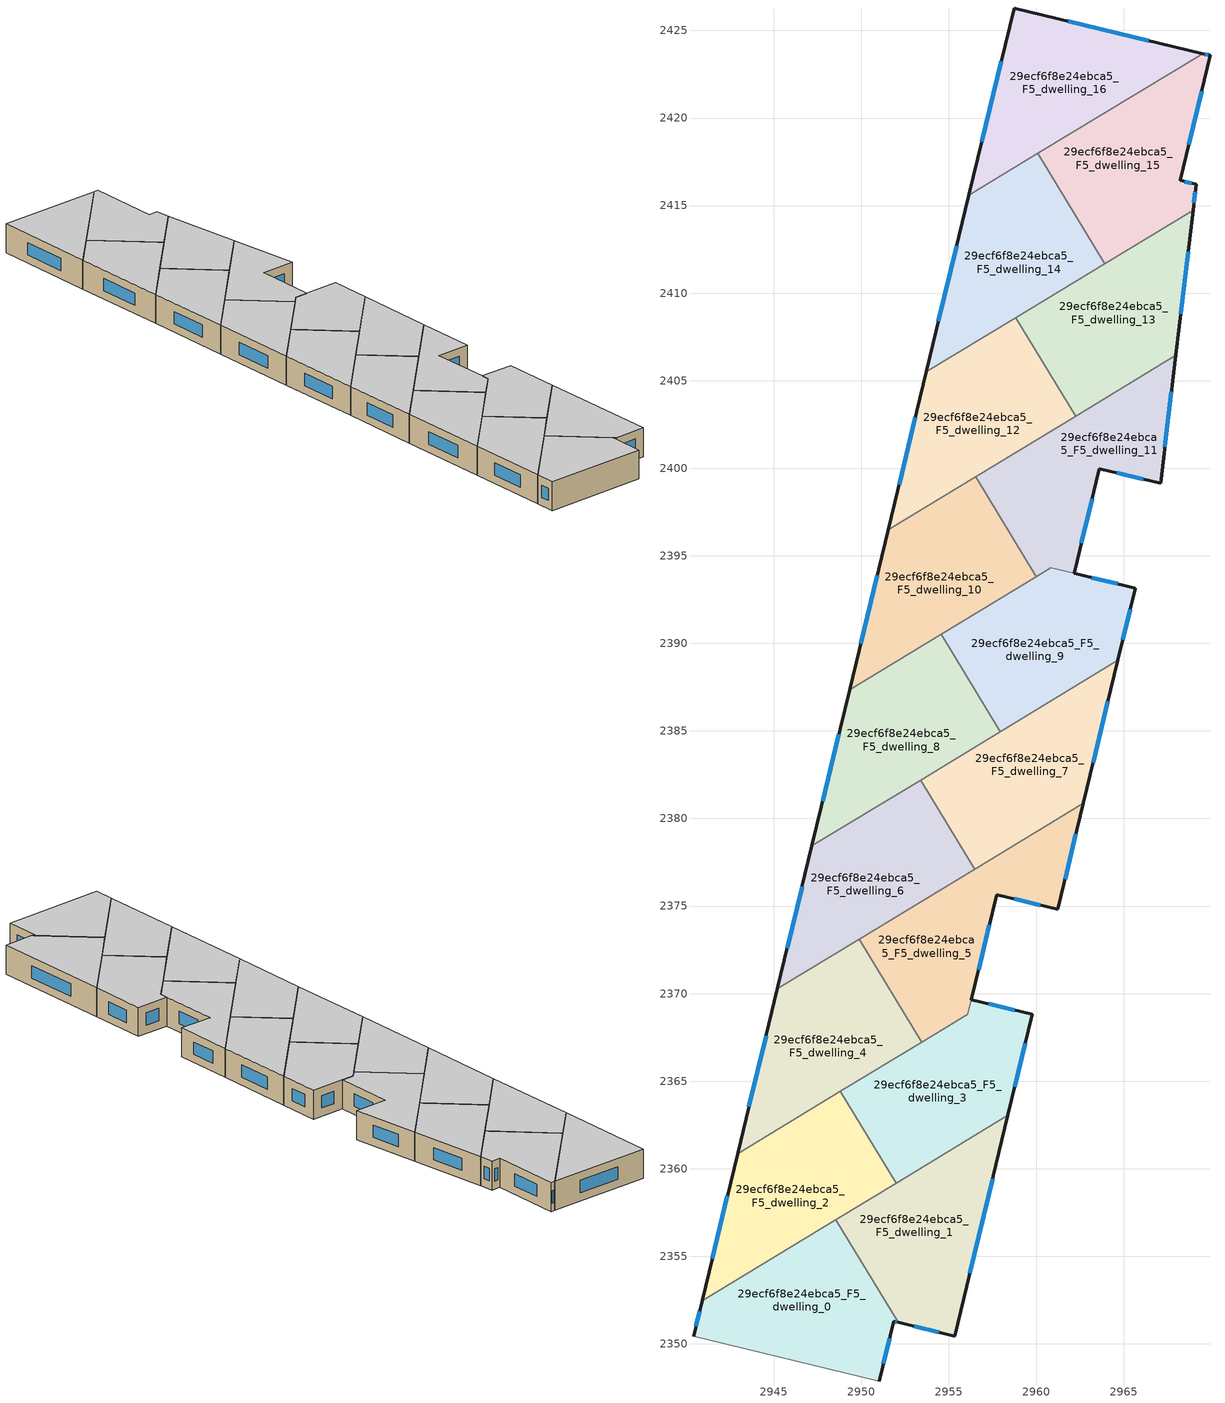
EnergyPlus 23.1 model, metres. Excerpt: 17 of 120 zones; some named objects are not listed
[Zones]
29ecf6f8e24ebca5_F5_dwelling_0
 floor to 29ecf6f8e24ebca5_F4_dwelling_0 (EU_floor_Construction): 2948.57,2357.09 2952.12,2351.22 2951.87,2351.29 2951.03,2347.88 2940.43,2350.44 2940.92,2352.45 z15
 wall outside (EU_wall_Construction): 2951.03,2347.88 2951.87,2351.29 2952.12,2351.22 / 2940.92,2352.45 2940.43,2350.44 z15:18
 wall to 29ecf6f8e24ebca5_F5_dwelling_1 (EU_wall_Construction): 2952.12,2351.22 2948.57,2357.09 z15:18
 wall adiabatic (EU_wall_Construction): 2940.43,2350.44 2951.03,2347.88 z15:18
 wall to 29ecf6f8e24ebca5_F5_dwelling_2 (EU_wall_Construction): 2948.57,2357.09 2940.92,2352.45 z15:18
 window (EU_Window_Construction): 2951.94,2351.27 2952.05,2351.24 / 2951.27,2348.85 2951.63,2350.31 / 2940.78,2351.87 2940.57,2351.01 z15.86:17.14
 ceiling to 29ecf6f8e24ebca5_F6_dwelling_0 (EU_floor_Construction): 2951.03,2347.88 2951.87,2351.29 2952.12,2351.22 2948.57,2357.09 2940.92,2352.45 2940.43,2350.44 z18
29ecf6f8e24ebca5_F5_dwelling_1
 floor to 29ecf6f8e24ebca5_F4_dwelling_1 (EU_floor_Construction): 2958.39,2363.04 2955.35,2350.44 2952.12,2351.22 2948.57,2357.09 z15
 wall outside (EU_wall_Construction): 2952.12,2351.22 2955.35,2350.44 2958.39,2363.04 z15:18
 wall to 29ecf6f8e24ebca5_F5_dwelling_3 (EU_wall_Construction): 2958.39,2363.04 2952,2359.17 z15:18
 wall to 29ecf6f8e24ebca5_F5_dwelling_2 (EU_wall_Construction): 2952,2359.17 2948.57,2357.09 z15:18
 window (EU_Window_Construction): 2953.04,2351 2954.42,2350.66 / 2956.22,2354.04 2957.52,2359.44 z15.86:17.14
 ceiling to 29ecf6f8e24ebca5_F6_dwelling_1 (EU_floor_Construction): 2955.35,2350.44 2958.39,2363.04 2948.57,2357.09 2952.12,2351.22 z18
29ecf6f8e24ebca5_F5_dwelling_10
 floor to 29ecf6f8e24ebca5_F4_dwelling_10 (EU_floor_Construction): 2956.54,2399.51 2959.99,2393.81 2949.34,2387.36 2951.55,2396.49 z15
 wall outside (EU_wall_Construction): 2951.55,2396.49 2949.34,2387.36 z15:18
 wall to 29ecf6f8e24ebca5_F5_dwelling_11 (EU_wall_Construction): 2959.99,2393.81 2956.54,2399.51 z15:18
 wall to 29ecf6f8e24ebca5_F5_dwelling_9 (EU_wall_Construction): 2954.57,2390.53 2959.99,2393.81 z15:18
 wall to 29ecf6f8e24ebca5_F5_dwelling_12 (EU_wall_Construction): 2956.54,2399.51 2951.55,2396.49 z15:18
 wall to 29ecf6f8e24ebca5_F5_dwelling_8 (EU_wall_Construction): 2949.34,2387.36 2954.57,2390.53 z15:18
 window (EU_Window_Construction): 2950.92,2393.88 2949.97,2389.97 z15.86:17.14
 ceiling to 29ecf6f8e24ebca5_F6_dwelling_10 (EU_floor_Construction): 2959.99,2393.81 2956.54,2399.51 2951.55,2396.49 2949.34,2387.36 z18
29ecf6f8e24ebca5_F5_dwelling_11
 floor to 29ecf6f8e24ebca5_F4_dwelling_11 (EU_floor_Construction): 2967.97,2406.44 2967.1,2399.13 2963.61,2399.98 2962.17,2394 2960.83,2394.32 2959.99,2393.81 2956.54,2399.51 z15
 wall outside (EU_wall_Construction): 2962.17,2394 2963.61,2399.98 2967.1,2399.13 2967.97,2406.44 z15:18
 wall to 29ecf6f8e24ebca5_F5_dwelling_9 (EU_wall_Construction): 2960.83,2394.32 2962.17,2394 / 2959.99,2393.81 2960.82,2394.32 z15:18
 wall to 29ecf6f8e24ebca5_F5_dwelling_13 (EU_wall_Construction): 2967.97,2406.44 2962.26,2402.98 z15:18
 wall to 29ecf6f8e24ebca5_F5_dwelling_12 (EU_wall_Construction): 2962.26,2402.98 2956.54,2399.51 z15:18
 window (EU_Window_Construction): 2967.35,2401.22 2967.72,2404.36 / 2964.61,2399.74 2966.1,2399.38 / 2962.58,2395.71 2963.2,2398.27 z15.86:17.14
 ceiling to 29ecf6f8e24ebca5_F6_dwelling_11 (EU_floor_Construction): 2967.1,2399.13 2967.97,2406.44 2956.54,2399.51 2959.99,2393.81 2960.83,2394.32 2962.17,2394 2963.61,2399.98 z18
29ecf6f8e24ebca5_F5_dwelling_12
 floor to 29ecf6f8e24ebca5_F4_dwelling_12 (EU_floor_Construction): 2958.85,2408.6 2962.26,2402.98 2951.55,2396.49 2953.72,2405.5 z15
 wall outside (EU_wall_Construction): 2953.72,2405.5 2951.55,2396.49 z15:18
 wall to 29ecf6f8e24ebca5_F5_dwelling_13 (EU_wall_Construction): 2962.26,2402.98 2958.85,2408.6 z15:18
 wall to 29ecf6f8e24ebca5_F5_dwelling_14 (EU_wall_Construction): 2958.85,2408.6 2953.72,2405.5 z15:18
 window (EU_Window_Construction): 2953.1,2402.92 2952.17,2399.06 z15.86:17.14
 ceiling to 29ecf6f8e24ebca5_F6_dwelling_12 (EU_floor_Construction): 2962.26,2402.98 2958.85,2408.6 2953.72,2405.5 2951.55,2396.49 z18
29ecf6f8e24ebca5_F5_dwelling_13
 floor to 29ecf6f8e24ebca5_F4_dwelling_13 (EU_floor_Construction): 2968.96,2414.74 2967.97,2406.44 2962.26,2402.98 2958.85,2408.6 z15
 wall outside (EU_wall_Construction): 2967.97,2406.44 2968.96,2414.74 z15:18
 wall to 29ecf6f8e24ebca5_F5_dwelling_15 (EU_wall_Construction): 2968.96,2414.74 2963.92,2411.68 z15:18
 wall to 29ecf6f8e24ebca5_F5_dwelling_14 (EU_wall_Construction): 2963.92,2411.68 2958.85,2408.6 z15:18
 window (EU_Window_Construction): 2968.25,2408.81 2968.68,2412.37 z15.86:17.14
 ceiling to 29ecf6f8e24ebca5_F6_dwelling_13 (EU_floor_Construction): 2967.97,2406.44 2968.96,2414.74 2958.85,2408.6 2962.26,2402.98 z18
29ecf6f8e24ebca5_F5_dwelling_14
 floor to 29ecf6f8e24ebca5_F4_dwelling_14 (EU_floor_Construction): 2960.1,2417.98 2963.92,2411.68 2953.72,2405.5 2956.16,2415.59 z15
 wall outside (EU_wall_Construction): 2956.16,2415.59 2953.72,2405.5 z15:18
 wall to 29ecf6f8e24ebca5_F5_dwelling_15 (EU_wall_Construction): 2963.92,2411.68 2960.1,2417.98 z15:18
 wall to 29ecf6f8e24ebca5_F5_dwelling_16 (EU_wall_Construction): 2960.1,2417.98 2956.16,2415.59 z15:18
 window (EU_Window_Construction): 2955.46,2412.71 2954.42,2408.38 z15.86:17.14
 ceiling to 29ecf6f8e24ebca5_F6_dwelling_14 (EU_floor_Construction): 2963.92,2411.68 2960.1,2417.98 2956.16,2415.59 2953.72,2405.5 z18
29ecf6f8e24ebca5_F5_dwelling_15
 floor to 29ecf6f8e24ebca5_F4_dwelling_15 (EU_floor_Construction): 2969.95,2423.58 2968.23,2416.43 2969.14,2416.21 2968.96,2414.74 2963.92,2411.68 2960.1,2417.98 2969.51,2423.68 z15
 wall outside (EU_wall_Construction): 2968.96,2414.74 2969.14,2416.21 2968.23,2416.43 2969.95,2423.58 2969.51,2423.68 z15:18
 wall to 29ecf6f8e24ebca5_F5_dwelling_16 (EU_wall_Construction): 2969.51,2423.68 2960.1,2417.98 z15:18
 window (EU_Window_Construction): 2968.72,2418.47 2969.46,2421.54 / 2968.88,2416.28 2968.49,2416.37 / 2969.01,2415.16 2969.09,2415.79 / 2969.82,2423.61 2969.63,2423.65 z15.86:17.14
 ceiling to 29ecf6f8e24ebca5_F6_dwelling_15 (EU_floor_Construction): 2968.96,2414.74 2969.14,2416.21 2968.23,2416.43 2969.95,2423.58 2969.51,2423.68 2960.1,2417.98 2963.92,2411.68 z18
29ecf6f8e24ebca5_F5_dwelling_16
 floor to 29ecf6f8e24ebca5_F4_dwelling_16 (EU_floor_Construction): 2969.51,2423.68 2956.16,2415.59 2958.74,2426.28 z15
 wall outside (EU_wall_Construction): 2969.51,2423.68 2958.74,2426.28 2956.16,2415.59 z15:18
 window (EU_Window_Construction): 2958,2423.23 2956.9,2418.65 / 2966.43,2424.43 2961.82,2425.54 z15.86:17.14
 ceiling to 29ecf6f8e24ebca5_F6_dwelling_16 (EU_floor_Construction): 2969.51,2423.68 2958.74,2426.28 2956.16,2415.59 z18
29ecf6f8e24ebca5_F5_dwelling_2
 floor to 29ecf6f8e24ebca5_F4_dwelling_2 (EU_floor_Construction): 2948.82,2364.42 2952,2359.17 2940.92,2352.45 2942.95,2360.87 z15
 wall outside (EU_wall_Construction): 2942.95,2360.87 2940.92,2352.45 z15:18
 wall to 29ecf6f8e24ebca5_F5_dwelling_3 (EU_wall_Construction): 2952,2359.17 2948.82,2364.42 z15:18
 wall to 29ecf6f8e24ebca5_F5_dwelling_4 (EU_wall_Construction): 2948.82,2364.42 2942.95,2360.87 z15:18
 window (EU_Window_Construction): 2942.37,2358.46 2941.5,2354.85 z15.86:17.14
 ceiling to 29ecf6f8e24ebca5_F6_dwelling_2 (EU_floor_Construction): 2952,2359.17 2948.82,2364.42 2942.95,2360.87 2940.92,2352.45 z18
29ecf6f8e24ebca5_F5_dwelling_3
 floor to 29ecf6f8e24ebca5_F4_dwelling_3 (EU_floor_Construction): 2959.78,2368.81 2958.39,2363.04 2952,2359.17 2948.82,2364.42 2956.09,2368.84 2956.29,2369.65 z15
 wall outside (EU_wall_Construction): 2958.39,2363.04 2959.78,2368.81 2956.29,2369.65 z15:18
 wall to 29ecf6f8e24ebca5_F5_dwelling_5 (EU_wall_Construction): 2956.29,2369.65 2956.09,2368.84 / 2956.09,2368.83 2953.45,2367.23 z15:18
 wall to 29ecf6f8e24ebca5_F5_dwelling_4 (EU_wall_Construction): 2953.45,2367.23 2948.82,2364.42 z15:18
 window (EU_Window_Construction): 2958.78,2369.05 2957.29,2369.41 / 2958.79,2364.69 2959.38,2367.16 z15.86:17.14
 ceiling to 29ecf6f8e24ebca5_F6_dwelling_3 (EU_floor_Construction): 2958.39,2363.04 2959.78,2368.81 2956.29,2369.65 2956.09,2368.84 2948.82,2364.42 2952,2359.17 z18
29ecf6f8e24ebca5_F5_dwelling_4
 floor to 29ecf6f8e24ebca5_F4_dwelling_4 (EU_floor_Construction): 2949.89,2373.1 2953.45,2367.23 2942.95,2360.87 2945.22,2370.27 z15
 wall outside (EU_wall_Construction): 2945.22,2370.27 2942.95,2360.87 z15:18
 wall to 29ecf6f8e24ebca5_F5_dwelling_5 (EU_wall_Construction): 2953.45,2367.23 2949.89,2373.1 z15:18
 wall to 29ecf6f8e24ebca5_F5_dwelling_6 (EU_wall_Construction): 2949.89,2373.1 2945.22,2370.27 z15:18
 window (EU_Window_Construction): 2944.57,2367.58 2943.6,2363.55 z15.86:17.14
 ceiling to 29ecf6f8e24ebca5_F6_dwelling_4 (EU_floor_Construction): 2953.45,2367.23 2949.89,2373.1 2945.22,2370.27 2942.95,2360.87 z18
29ecf6f8e24ebca5_F5_dwelling_5
 floor to 29ecf6f8e24ebca5_F4_dwelling_5 (EU_floor_Construction): 2962.69,2380.86 2961.23,2374.81 2957.74,2375.65 2956.29,2369.66 2956.09,2368.83 2953.45,2367.23 2949.89,2373.1 z15
 wall outside (EU_wall_Construction): 2956.29,2369.66 2957.74,2375.65 2961.23,2374.81 2962.69,2380.86 z15:18
 wall to 29ecf6f8e24ebca5_F5_dwelling_7 (EU_wall_Construction): 2962.69,2380.86 2956.48,2377.1 z15:18
 wall to 29ecf6f8e24ebca5_F5_dwelling_6 (EU_wall_Construction): 2956.48,2377.1 2949.89,2373.1 z15:18
 window (EU_Window_Construction): 2961.65,2376.54 2962.27,2379.13 / 2958.74,2375.41 2960.23,2375.05 / 2956.71,2371.37 2957.33,2373.94 z15.86:17.14
 ceiling to 29ecf6f8e24ebca5_F6_dwelling_5 (EU_floor_Construction): 2956.09,2368.83 2956.29,2369.66 2957.74,2375.65 2961.23,2374.81 2962.69,2380.86 2949.89,2373.1 2953.45,2367.23 z18
29ecf6f8e24ebca5_F5_dwelling_6
 floor to 29ecf6f8e24ebca5_F4_dwelling_6 (EU_floor_Construction): 2953.39,2382.2 2956.48,2377.1 2945.22,2370.27 2947.19,2378.43 z15
 wall outside (EU_wall_Construction): 2947.19,2378.43 2945.22,2370.27 z15:18
 wall to 29ecf6f8e24ebca5_F5_dwelling_7 (EU_wall_Construction): 2956.48,2377.1 2953.39,2382.2 z15:18
 wall to 29ecf6f8e24ebca5_F5_dwelling_8 (EU_wall_Construction): 2953.39,2382.2 2947.19,2378.43 z15:18
 window (EU_Window_Construction): 2946.63,2376.1 2945.78,2372.6 z15.86:17.14
 ceiling to 29ecf6f8e24ebca5_F6_dwelling_6 (EU_floor_Construction): 2956.48,2377.1 2953.39,2382.2 2947.19,2378.43 2945.22,2370.27 z18
29ecf6f8e24ebca5_F5_dwelling_7
 floor to 29ecf6f8e24ebca5_F4_dwelling_7 (EU_floor_Construction): 2964.66,2389.03 2962.69,2380.86 2956.48,2377.1 2953.39,2382.2 z15
 wall outside (EU_wall_Construction): 2962.69,2380.86 2964.66,2389.03 z15:18
 wall to 29ecf6f8e24ebca5_F5_dwelling_9 (EU_wall_Construction): 2964.66,2389.03 2957.95,2384.96 z15:18
 wall to 29ecf6f8e24ebca5_F5_dwelling_8 (EU_wall_Construction): 2957.95,2384.96 2953.39,2382.2 z15:18
 window (EU_Window_Construction): 2963.25,2383.19 2964.1,2386.69 z15.86:17.14
 ceiling to 29ecf6f8e24ebca5_F6_dwelling_7 (EU_floor_Construction): 2962.69,2380.86 2964.66,2389.03 2953.39,2382.2 2956.48,2377.1 z18
29ecf6f8e24ebca5_F5_dwelling_8
 floor to 29ecf6f8e24ebca5_F4_dwelling_8 (EU_floor_Construction): 2954.57,2390.53 2957.95,2384.96 2947.19,2378.43 2949.34,2387.36 z15
 wall outside (EU_wall_Construction): 2949.34,2387.36 2947.19,2378.43 z15:18
 wall to 29ecf6f8e24ebca5_F5_dwelling_9 (EU_wall_Construction): 2957.95,2384.96 2954.57,2390.53 z15:18
 window (EU_Window_Construction): 2948.73,2384.81 2947.81,2380.98 z15.86:17.14
 ceiling to 29ecf6f8e24ebca5_F6_dwelling_8 (EU_floor_Construction): 2957.95,2384.96 2954.57,2390.53 2949.34,2387.36 2947.19,2378.43 z18
29ecf6f8e24ebca5_F5_dwelling_9
 floor to 29ecf6f8e24ebca5_F4_dwelling_9 (EU_floor_Construction): 2965.66,2393.16 2965.65,2393.11 2964.66,2389.03 2957.95,2384.96 2954.57,2390.53 2960.82,2394.32 z15
 wall outside (EU_wall_Construction): 2964.66,2389.03 2965.65,2393.11 2965.66,2393.16 2962.18,2394 z15:18
 window (EU_Window_Construction): 2964.66,2393.4 2963.17,2393.75 / 2964.94,2390.19 2965.36,2391.94 z15.86:17.14
 ceiling to 29ecf6f8e24ebca5_F6_dwelling_9 (EU_floor_Construction): 2964.66,2389.03 2965.65,2393.11 2965.66,2393.16 2960.82,2394.32 2954.57,2390.53 2957.95,2384.96 z18
[Building]
EU S2 Campaign: North Axis=0; Terrain=City; Solar Distribution=FullExterior
[Site:Location]
Helsinki-Vantaa.AP: Latitude=60.317; Longitude=24.963; Time Zone=2; Elevation=54.6
[SizingPeriod:WeatherFileDays]
AnnualSizingPeriod: Begin Month=1; Begin Day of Month=1; End Month=12; End Day of Month=31; Day of Week for Start Day=Monday; Use Weather File Daylight Saving Period=No; Use Weather File Rain and Snow Indicators=No
[MATERIAL]
EU_InternalMass_Material: Roughness=MediumRough; Thickness=0.1; Conductivity=1; Density=1800; Specific Heat=900; Thermal Absorptance=0.9; Solar Absorptance=0.7; Visible Absorptance=0.7
[MATERIAL:NOMASS] Roughness=MediumRough; Thermal Absorptance=0.9; Solar Absorptance=0.7; Visible Absorptance=0.7
Name | Thermal Resistance
EU_wall_NoMass | 5.91765
EU_floor_NoMass | 6.2875
[WINDOWMATERIAL:SIMPLEGLAZINGSYSTEM]
EU_Window_SimpleGlazing: UFactor=0.994035; Solar Heat Gain Coefficient=0.7; Visible Transmittance=0.7
[CONSTRUCTION]
EU_wall_Construction: EU_wall_NoMass
EU_floor_Construction: EU_floor_NoMass
EU_Window_Construction: EU_Window_SimpleGlazing
EU_InternalMass_Construction: EU_InternalMass_Material
[ZONE] Type=1; Multiplier=1; Ceiling Height=autocalculate; Floor Area=autocalculate; Part of Total Floor Area=Yes
Name | Volume
29ecf6f8e24ebca5_F5_dwelling_0; 29ecf6f8e24ebca5_F5_dwelling_2 | 182.687
29ecf6f8e24ebca5_F5_dwelling_1 | 182.684
29ecf6f8e24ebca5_F5_dwelling_10; 29ecf6f8e24ebca5_F5_dwelling_15 | 182.676
29ecf6f8e24ebca5_F5_dwelling_11 | 185.533
29ecf6f8e24ebca5_F5_dwelling_12; 29ecf6f8e24ebca5_F5_dwelling_14 | 182.673
29ecf6f8e24ebca5_F5_dwelling_13 | 182.67
29ecf6f8e24ebca5_F5_dwelling_16 | 182.695
29ecf6f8e24ebca5_F5_dwelling_3 | 183.741
29ecf6f8e24ebca5_F5_dwelling_4 | 182.698
29ecf6f8e24ebca5_F5_dwelling_5 | 181.612
29ecf6f8e24ebca5_F5_dwelling_6 | 182.683
29ecf6f8e24ebca5_F5_dwelling_7 | 182.703
29ecf6f8e24ebca5_F5_dwelling_8 | 182.655
29ecf6f8e24ebca5_F5_dwelling_9 | 179.774
[INTERNALMASS] Construction=EU_InternalMass_Construction
Name | Zone or ZoneList | Surface Area
29ecf6f8e24ebca5_F5_dwelling_0_EU_InternalMass | 29ecf6f8e24ebca5_F5_dwelling_0 | 60.8951
29ecf6f8e24ebca5_F5_dwelling_1_EU_InternalMass | 29ecf6f8e24ebca5_F5_dwelling_1 | 60.896
29ecf6f8e24ebca5_F5_dwelling_2_EU_InternalMass | 29ecf6f8e24ebca5_F5_dwelling_2 | 60.8991
29ecf6f8e24ebca5_F5_dwelling_3_EU_InternalMass | 29ecf6f8e24ebca5_F5_dwelling_3 | 61.2468
29ecf6f8e24ebca5_F5_dwelling_4_EU_InternalMass | 29ecf6f8e24ebca5_F5_dwelling_4 | 60.8986
29ecf6f8e24ebca5_F5_dwelling_5_EU_InternalMass | 29ecf6f8e24ebca5_F5_dwelling_5 | 60.5409
29ecf6f8e24ebca5_F5_dwelling_6_EU_InternalMass | 29ecf6f8e24ebca5_F5_dwelling_6 | 60.8939
29ecf6f8e24ebca5_F5_dwelling_7_EU_InternalMass | 29ecf6f8e24ebca5_F5_dwelling_7 | 60.9035
29ecf6f8e24ebca5_F5_dwelling_8_EU_InternalMass | 29ecf6f8e24ebca5_F5_dwelling_8 | 60.8873
29ecf6f8e24ebca5_F5_dwelling_9_EU_InternalMass | 29ecf6f8e24ebca5_F5_dwelling_9 | 59.9343
29ecf6f8e24ebca5_F5_dwelling_10_EU_InternalMass | 29ecf6f8e24ebca5_F5_dwelling_10 | 60.8934
29ecf6f8e24ebca5_F5_dwelling_11_EU_InternalMass | 29ecf6f8e24ebca5_F5_dwelling_11 | 61.8456
29ecf6f8e24ebca5_F5_dwelling_12_EU_InternalMass | 29ecf6f8e24ebca5_F5_dwelling_12 | 60.8902
29ecf6f8e24ebca5_F5_dwelling_13_EU_InternalMass | 29ecf6f8e24ebca5_F5_dwelling_13 | 60.8885
29ecf6f8e24ebca5_F5_dwelling_14_EU_InternalMass | 29ecf6f8e24ebca5_F5_dwelling_14 | 60.8926
29ecf6f8e24ebca5_F5_dwelling_15_EU_InternalMass | 29ecf6f8e24ebca5_F5_dwelling_15 | 60.8907
29ecf6f8e24ebca5_F5_dwelling_16_EU_InternalMass | 29ecf6f8e24ebca5_F5_dwelling_16 | 60.8983
[OTHEREQUIPMENT] Fuel Type=Electricity; Design Level Calculation Method=Watts/Area; Power per Zone Floor Area=1; Fraction Latent=0; Fraction Radiant=0; Fraction Lost=0; Carbon Dioxide Generation Rate=0; EndUse Subcategory=EU_Step8_InternalGains
Name | Zone or ZoneList or Space or SpaceList | Schedule
EU_Step8_InternalGain_29ecf6f8e24ebca5_F5_dwelling_0_f000 | 29ecf6f8e24ebca5_F5_dwelling_0 | EU_Step8_GainSchedule_29ecf6f8e24ebca5_F5_dwelling_0_f000
EU_Step8_InternalGain_29ecf6f8e24ebca5_F5_dwelling_1_f000 | 29ecf6f8e24ebca5_F5_dwelling_1 | EU_Step8_GainSchedule_29ecf6f8e24ebca5_F5_dwelling_1_f000
EU_Step8_InternalGain_29ecf6f8e24ebca5_F5_dwelling_2_f000 | 29ecf6f8e24ebca5_F5_dwelling_2 | EU_Step8_GainSchedule_29ecf6f8e24ebca5_F5_dwelling_2_f000
EU_Step8_InternalGain_29ecf6f8e24ebca5_F5_dwelling_3_f000 | 29ecf6f8e24ebca5_F5_dwelling_3 | EU_Step8_GainSchedule_29ecf6f8e24ebca5_F5_dwelling_3_f000
EU_Step8_InternalGain_29ecf6f8e24ebca5_F5_dwelling_4_f000 | 29ecf6f8e24ebca5_F5_dwelling_4 | EU_Step8_GainSchedule_29ecf6f8e24ebca5_F5_dwelling_4_f000
EU_Step8_InternalGain_29ecf6f8e24ebca5_F5_dwelling_5_f000 | 29ecf6f8e24ebca5_F5_dwelling_5 | EU_Step8_GainSchedule_29ecf6f8e24ebca5_F5_dwelling_5_f000
EU_Step8_InternalGain_29ecf6f8e24ebca5_F5_dwelling_6_f000 | 29ecf6f8e24ebca5_F5_dwelling_6 | EU_Step8_GainSchedule_29ecf6f8e24ebca5_F5_dwelling_6_f000
EU_Step8_InternalGain_29ecf6f8e24ebca5_F5_dwelling_7_f000 | 29ecf6f8e24ebca5_F5_dwelling_7 | EU_Step8_GainSchedule_29ecf6f8e24ebca5_F5_dwelling_7_f000
EU_Step8_InternalGain_29ecf6f8e24ebca5_F5_dwelling_8_f000 | 29ecf6f8e24ebca5_F5_dwelling_8 | EU_Step8_GainSchedule_29ecf6f8e24ebca5_F5_dwelling_8_f000
EU_Step8_InternalGain_29ecf6f8e24ebca5_F5_dwelling_9_f000 | 29ecf6f8e24ebca5_F5_dwelling_9 | EU_Step8_GainSchedule_29ecf6f8e24ebca5_F5_dwelling_9_f000
EU_Step8_InternalGain_29ecf6f8e24ebca5_F5_dwelling_10_f000 | 29ecf6f8e24ebca5_F5_dwelling_10 | EU_Step8_GainSchedule_29ecf6f8e24ebca5_F5_dwelling_10_f000
EU_Step8_InternalGain_29ecf6f8e24ebca5_F5_dwelling_11_f000 | 29ecf6f8e24ebca5_F5_dwelling_11 | EU_Step8_GainSchedule_29ecf6f8e24ebca5_F5_dwelling_11_f000
EU_Step8_InternalGain_29ecf6f8e24ebca5_F5_dwelling_12_f000 | 29ecf6f8e24ebca5_F5_dwelling_12 | EU_Step8_GainSchedule_29ecf6f8e24ebca5_F5_dwelling_12_f000
EU_Step8_InternalGain_29ecf6f8e24ebca5_F5_dwelling_13_f000 | 29ecf6f8e24ebca5_F5_dwelling_13 | EU_Step8_GainSchedule_29ecf6f8e24ebca5_F5_dwelling_13_f000
EU_Step8_InternalGain_29ecf6f8e24ebca5_F5_dwelling_14_f000 | 29ecf6f8e24ebca5_F5_dwelling_14 | EU_Step8_GainSchedule_29ecf6f8e24ebca5_F5_dwelling_14_f000
EU_Step8_InternalGain_29ecf6f8e24ebca5_F5_dwelling_15_f000 | 29ecf6f8e24ebca5_F5_dwelling_15 | EU_Step8_GainSchedule_29ecf6f8e24ebca5_F5_dwelling_15_f000
EU_Step8_InternalGain_29ecf6f8e24ebca5_F5_dwelling_16_f000 | 29ecf6f8e24ebca5_F5_dwelling_16 | EU_Step8_GainSchedule_29ecf6f8e24ebca5_F5_dwelling_16_f000
[ZONEVENTILATION:DESIGNFLOWRATE] Schedule=EU_AlwaysOn; Design Flow Rate Calculation Method=AirChanges/Hour; Air Changes per Hour=0.596421; Ventilation Type=Natural; Fan Pressure Rise=0; Fan Total Efficiency=1; Constant Term Coefficient=1; Temperature Term Coefficient=0; Velocity Term Coefficient=0; Velocity Squared Term Coefficient=0; Minimum Indoor Temperature=-100; Maximum Indoor Temperature=100; Delta Temperature=-100; Minimum Outdoor Temperature=-100; Maximum Outdoor Temperature=100; Maximum Wind Speed=40
Name | Zone or ZoneList or Space or SpaceList
EU_ConstantAir_29ecf6f8e24ebca5_F5_dwelling_0 | 29ecf6f8e24ebca5_F5_dwelling_0
EU_ConstantAir_29ecf6f8e24ebca5_F5_dwelling_1 | 29ecf6f8e24ebca5_F5_dwelling_1
EU_ConstantAir_29ecf6f8e24ebca5_F5_dwelling_2 | 29ecf6f8e24ebca5_F5_dwelling_2
EU_ConstantAir_29ecf6f8e24ebca5_F5_dwelling_3 | 29ecf6f8e24ebca5_F5_dwelling_3
EU_ConstantAir_29ecf6f8e24ebca5_F5_dwelling_4 | 29ecf6f8e24ebca5_F5_dwelling_4
EU_ConstantAir_29ecf6f8e24ebca5_F5_dwelling_5 | 29ecf6f8e24ebca5_F5_dwelling_5
EU_ConstantAir_29ecf6f8e24ebca5_F5_dwelling_6 | 29ecf6f8e24ebca5_F5_dwelling_6
EU_ConstantAir_29ecf6f8e24ebca5_F5_dwelling_7 | 29ecf6f8e24ebca5_F5_dwelling_7
EU_ConstantAir_29ecf6f8e24ebca5_F5_dwelling_8 | 29ecf6f8e24ebca5_F5_dwelling_8
EU_ConstantAir_29ecf6f8e24ebca5_F5_dwelling_9 | 29ecf6f8e24ebca5_F5_dwelling_9
EU_ConstantAir_29ecf6f8e24ebca5_F5_dwelling_10 | 29ecf6f8e24ebca5_F5_dwelling_10
EU_ConstantAir_29ecf6f8e24ebca5_F5_dwelling_11 | 29ecf6f8e24ebca5_F5_dwelling_11
EU_ConstantAir_29ecf6f8e24ebca5_F5_dwelling_12 | 29ecf6f8e24ebca5_F5_dwelling_12
EU_ConstantAir_29ecf6f8e24ebca5_F5_dwelling_13 | 29ecf6f8e24ebca5_F5_dwelling_13
EU_ConstantAir_29ecf6f8e24ebca5_F5_dwelling_14 | 29ecf6f8e24ebca5_F5_dwelling_14
EU_ConstantAir_29ecf6f8e24ebca5_F5_dwelling_15 | 29ecf6f8e24ebca5_F5_dwelling_15
EU_ConstantAir_29ecf6f8e24ebca5_F5_dwelling_16 | 29ecf6f8e24ebca5_F5_dwelling_16
[HVACTEMPLATE:ZONE:IDEALLOADSAIRSYSTEM] System Availability Schedule=EU_AlwaysOn; Maximum Heating Supply Air Temperature=50; Minimum Cooling Supply Air Temperature=13; Maximum Heating Supply Air Humidity Ratio=0.0156; Minimum Cooling Supply Air Humidity Ratio=0.0077; Heating Limit=NoLimit; Cooling Limit=NoLimit; Heating Availability Schedule=EU_AlwaysOn; Cooling Availability Schedule=EU_CoolingOff; Dehumidification Control Type=ConstantSensibleHeatRatio; Cooling Sensible Heat Ratio=0.7; Dehumidification Setpoint=60; Humidification Control Type=None; Humidification Setpoint=30; Outdoor Air Method=None; Outdoor Air Flow Rate per Person=0.00944; Outdoor Air Flow Rate per Zone Floor Area=0; Outdoor Air Flow Rate per Zone=0; Demand Controlled Ventilation Type=None; Outdoor Air Economizer Type=NoEconomizer; Heat Recovery Type=None; Sensible Heat Recovery Effectiveness=0.7; Latent Heat Recovery Effectiveness=0.65
Name | Template Thermostat
29ecf6f8e24ebca5_F5_dwelling_0 | EU_HeatOnly_29ecf6f8e24ebca5_F5_dwelling_0
29ecf6f8e24ebca5_F5_dwelling_1 | EU_HeatOnly_29ecf6f8e24ebca5_F5_dwelling_1
29ecf6f8e24ebca5_F5_dwelling_2 | EU_HeatOnly_29ecf6f8e24ebca5_F5_dwelling_2
29ecf6f8e24ebca5_F5_dwelling_3 | EU_HeatOnly_29ecf6f8e24ebca5_F5_dwelling_3
29ecf6f8e24ebca5_F5_dwelling_4 | EU_HeatOnly_29ecf6f8e24ebca5_F5_dwelling_4
29ecf6f8e24ebca5_F5_dwelling_5 | EU_HeatOnly_29ecf6f8e24ebca5_F5_dwelling_5
29ecf6f8e24ebca5_F5_dwelling_6 | EU_HeatOnly_29ecf6f8e24ebca5_F5_dwelling_6
29ecf6f8e24ebca5_F5_dwelling_7 | EU_HeatOnly_29ecf6f8e24ebca5_F5_dwelling_7
29ecf6f8e24ebca5_F5_dwelling_8 | EU_HeatOnly_29ecf6f8e24ebca5_F5_dwelling_8
29ecf6f8e24ebca5_F5_dwelling_9 | EU_HeatOnly_29ecf6f8e24ebca5_F5_dwelling_9
29ecf6f8e24ebca5_F5_dwelling_10 | EU_HeatOnly_29ecf6f8e24ebca5_F5_dwelling_10
29ecf6f8e24ebca5_F5_dwelling_11 | EU_HeatOnly_29ecf6f8e24ebca5_F5_dwelling_11
29ecf6f8e24ebca5_F5_dwelling_12 | EU_HeatOnly_29ecf6f8e24ebca5_F5_dwelling_12
29ecf6f8e24ebca5_F5_dwelling_13 | EU_HeatOnly_29ecf6f8e24ebca5_F5_dwelling_13
29ecf6f8e24ebca5_F5_dwelling_14 | EU_HeatOnly_29ecf6f8e24ebca5_F5_dwelling_14
29ecf6f8e24ebca5_F5_dwelling_15 | EU_HeatOnly_29ecf6f8e24ebca5_F5_dwelling_15
29ecf6f8e24ebca5_F5_dwelling_16 | EU_HeatOnly_29ecf6f8e24ebca5_F5_dwelling_16
[SIZING:ZONE] Zone Cooling Design Supply Air Temperature Input Method=SupplyAirTemperature; Zone Cooling Design Supply Air Temperature=13; Zone Heating Design Supply Air Temperature Input Method=SupplyAirTemperature; Zone Heating Design Supply Air Temperature=50; Zone Cooling Design Supply Air Humidity Ratio=0.008; Zone Heating Design Supply Air Humidity Ratio=0.008; Cooling Design Air Flow Method=DesignDay; Cooling Design Air Flow Rate=0; Cooling Minimum Air Flow per Zone Floor Area=0.000762; Cooling Minimum Air Flow=0; Cooling Minimum Air Flow Fraction=0.2; Heating Design Air Flow Method=DesignDay; Heating Design Air Flow Rate=0; Heating Maximum Air Flow per Zone Floor Area=0.002032; Heating Maximum Air Flow=0.141576; Heating Maximum Air Flow Fraction=0.3; Account for Dedicated Outdoor Air System=No; Dedicated Outdoor Air System Control Strategy=NeutralSupplyAir; Dedicated Outdoor Air Low Setpoint Temperature for Design=autosize; Dedicated Outdoor Air High Setpoint Temperature for Design=autosize; Zone Load Sizing Method=Sensible Load Only No Latent Load; Zone Latent Cooling Design Supply Air Humidity Ratio Input Method=HumidityRatioDifference; Zone Cooling Design Supply Air Humidity Ratio Difference=0.005; Zone Latent Heating Design Supply Air Humidity Ratio Input Method=HumidityRatioDifference; Zone Humidification Design Supply Air Humidity Ratio Difference=0.005
29ecf6f8e24ebca5_F5_dwelling_0; 29ecf6f8e24ebca5_F5_dwelling_1; 29ecf6f8e24ebca5_F5_dwelling_2; 29ecf6f8e24ebca5_F5_dwelling_3; 29ecf6f8e24ebca5_F5_dwelling_4; 29ecf6f8e24ebca5_F5_dwelling_5; 29ecf6f8e24ebca5_F5_dwelling_6; 29ecf6f8e24ebca5_F5_dwelling_7; 29ecf6f8e24ebca5_F5_dwelling_8; 29ecf6f8e24ebca5_F5_dwelling_9; 29ecf6f8e24ebca5_F5_dwelling_10; 29ecf6f8e24ebca5_F5_dwelling_11; 29ecf6f8e24ebca5_F5_dwelling_12; 29ecf6f8e24ebca5_F5_dwelling_13; 29ecf6f8e24ebca5_F5_dwelling_14; 29ecf6f8e24ebca5_F5_dwelling_15; 29ecf6f8e24ebca5_F5_dwelling_16
[SCHEDULE:CONSTANT]
Name | Hourly Value
EU_AlwaysOn | 1
EU_CoolingOff | 0
[SCHEDULE:FILE] Column Number=1; Rows to Skip at Top=0; Number of Hours of Data=8760; Column Separator=Comma; Interpolate to Timestep=No; Minutes per Item=60; Adjust Schedule for Daylight Savings=Yes
Name | File
EU_Step8_GainSchedule_29ecf6f8e24ebca5_F5_dwelling_0_f000 | ../../schedules/29ecf6f8e24ebca5/29ecf6f8e24ebca5_F5_dwelling_0_f000_gain.csv
EU_Step8_GainSchedule_29ecf6f8e24ebca5_F5_dwelling_1_f000 | ../../schedules/29ecf6f8e24ebca5/29ecf6f8e24ebca5_F5_dwelling_1_f000_gain.csv
EU_Step8_GainSchedule_29ecf6f8e24ebca5_F5_dwelling_2_f000 | ../../schedules/29ecf6f8e24ebca5/29ecf6f8e24ebca5_F5_dwelling_2_f000_gain.csv
EU_Step8_GainSchedule_29ecf6f8e24ebca5_F5_dwelling_3_f000 | ../../schedules/29ecf6f8e24ebca5/29ecf6f8e24ebca5_F5_dwelling_3_f000_gain.csv
EU_Step8_GainSchedule_29ecf6f8e24ebca5_F5_dwelling_4_f000 | ../../schedules/29ecf6f8e24ebca5/29ecf6f8e24ebca5_F5_dwelling_4_f000_gain.csv
EU_Step8_GainSchedule_29ecf6f8e24ebca5_F5_dwelling_5_f000 | ../../schedules/29ecf6f8e24ebca5/29ecf6f8e24ebca5_F5_dwelling_5_f000_gain.csv
EU_Step8_GainSchedule_29ecf6f8e24ebca5_F5_dwelling_6_f000 | ../../schedules/29ecf6f8e24ebca5/29ecf6f8e24ebca5_F5_dwelling_6_f000_gain.csv
EU_Step8_GainSchedule_29ecf6f8e24ebca5_F5_dwelling_7_f000 | ../../schedules/29ecf6f8e24ebca5/29ecf6f8e24ebca5_F5_dwelling_7_f000_gain.csv
EU_Step8_GainSchedule_29ecf6f8e24ebca5_F5_dwelling_8_f000 | ../../schedules/29ecf6f8e24ebca5/29ecf6f8e24ebca5_F5_dwelling_8_f000_gain.csv
EU_Step8_GainSchedule_29ecf6f8e24ebca5_F5_dwelling_9_f000 | ../../schedules/29ecf6f8e24ebca5/29ecf6f8e24ebca5_F5_dwelling_9_f000_gain.csv
EU_Step8_GainSchedule_29ecf6f8e24ebca5_F5_dwelling_10_f000 | ../../schedules/29ecf6f8e24ebca5/29ecf6f8e24ebca5_F5_dwelling_10_f000_gain.csv
EU_Step8_GainSchedule_29ecf6f8e24ebca5_F5_dwelling_11_f000 | ../../schedules/29ecf6f8e24ebca5/29ecf6f8e24ebca5_F5_dwelling_11_f000_gain.csv
EU_Step8_GainSchedule_29ecf6f8e24ebca5_F5_dwelling_12_f000 | ../../schedules/29ecf6f8e24ebca5/29ecf6f8e24ebca5_F5_dwelling_12_f000_gain.csv
EU_Step8_GainSchedule_29ecf6f8e24ebca5_F5_dwelling_13_f000 | ../../schedules/29ecf6f8e24ebca5/29ecf6f8e24ebca5_F5_dwelling_13_f000_gain.csv
EU_Step8_GainSchedule_29ecf6f8e24ebca5_F5_dwelling_14_f000 | ../../schedules/29ecf6f8e24ebca5/29ecf6f8e24ebca5_F5_dwelling_14_f000_gain.csv
EU_Step8_GainSchedule_29ecf6f8e24ebca5_F5_dwelling_15_f000 | ../../schedules/29ecf6f8e24ebca5/29ecf6f8e24ebca5_F5_dwelling_15_f000_gain.csv
EU_Step8_GainSchedule_29ecf6f8e24ebca5_F5_dwelling_16_f000 | ../../schedules/29ecf6f8e24ebca5/29ecf6f8e24ebca5_F5_dwelling_16_f000_gain.csv
